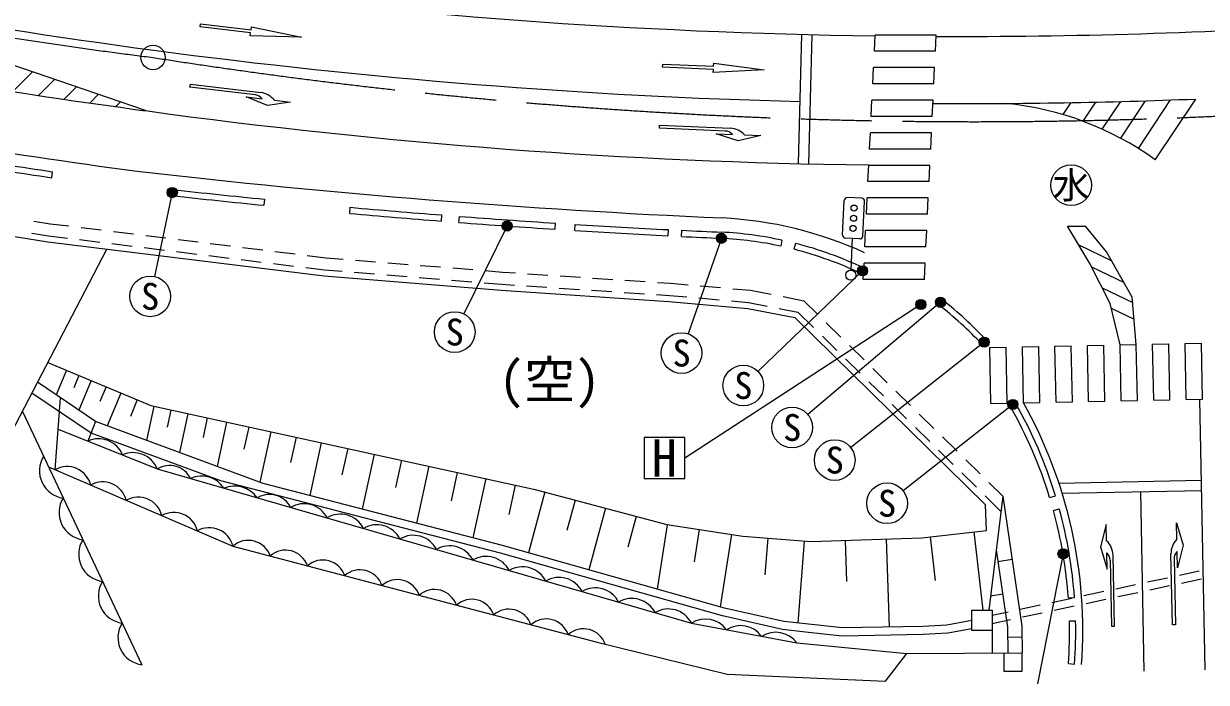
# Model space of a CAD drawing. Units: millimetres, scale not verified. Extents: x 40000 to 680000, y 20000 to 380000.
# Drawn here: x 361790 to 419919, y 241462 to 273814 of the extents above; entities that cross this region are included whole.
import ezdxf
from ezdxf.enums import TextEntityAlignment as Align

# ---------------------------------------------------------------- set-up
doc = ezdxf.new("R2010")
doc.units = ezdxf.units.MM
doc.header["$LTSCALE"] = 1000
doc.linetypes.add('CHAIN', pattern=[18.5, 12, -1.5, 3.5, -1.5])
doc.linetypes.add('DASHED', pattern=[7.5, 6, -1.5])
for name, color, linetype, lineweight in [('M-BGD', 7, 'Continuous', 13), ('M-BGD-EXST', 7, 'Continuous', 13), ('M-BMK', 2, 'CHAIN', 13), ('M-BMK-SRVR', 3, 'Continuous', 13), ('M-STR-HTXT', 7, 'Continuous', 13), ('M-STR-STRC', 7, 'Continuous', 13)]:
    doc.layers.add(name, color=color, linetype=linetype, lineweight=lineweight)
doc.styles.add('ＭＳ ゴシック', font='')
doc.styles.get('ＭＳ ゴシック').set_extended_font_data('MS Gothic')

msp = doc.modelspace()

# ---------------------------------------------------------------- hatches: boundary and pattern name
at = {"layer": 'M-STR-HTXT'}
for points in [[(368883, 265383, -1), (369305, 265651, -0.41421), (369228, 265306, -0.41421)], [(385311, 263798, -1), (385786, 263954, -0.41421), (385626, 263639, -0.41421)], [(395858, 263164, -1), (396310, 263378, -0.41421), (396191, 263045, -0.41421)], [(402768, 261680, -1), (403268, 261665, -0.41421), (403011, 261423, -0.41421)], [(406108, 260142, -1), (405668, 259903, -0.41421), (405768, 260242, -0.41421)], [(406600, 260150, -1), (407098, 260103, -0.41421), (406826, 259878, -0.41421)], [(408752, 258201, -1), (409248, 258137, -0.41421), (408968, 257921, -0.41421)], [(410157, 255141, -1), (410652, 255077, -0.41421), (410372, 254861, -0.41421)], [(412668, 247635, -1), (413086, 247910, -1)]]:
    msp.add_hatch(color=256, dxfattribs=at).paths.add_polyline_path(points)

# ---------------------------------------------------------------- linework, layer by layer
at = {"layer": 'M-BGD'}
for p, q in [((362290, 264120), (363101, 263989)), ((363101, 263989), (364017, 263876)), ((362196, 263528), (363017, 263395)), ((363017, 263395), (363945, 263280)), ((364613, 263802), (365605, 263680)), ((366201, 263606), (367193, 263484)), ((367789, 263410), (368781, 263288)), ((361191, 253741), (365881, 262739)), ((364540, 263207), (365532, 263084)), ((366128, 263011), (367120, 262888)), ((367716, 262815), (368708, 262692)), ((369377, 263214), (370369, 263092)), ((370965, 263018), (371957, 262896)), ((372553, 262822), (373545, 262700)), ((369304, 262619), (370296, 262496)), ((370892, 262423), (371884, 262300)), ((372480, 262227), (373472, 262104)), ((374141, 262626), (375133, 262504)), ((375729, 262430), (376645, 262317)), ((376645, 262317), (377495, 262248)), ((378093, 262200), (379090, 262120)), ((374068, 262031), (375060, 261908)), ((375656, 261835), (376584, 261720)), ((376584, 261720), (377443, 261651)), ((378041, 261602), (379038, 261522)), ((379688, 262071), (380685, 261991)), ((381283, 261942), (382280, 261862)), ((382878, 261813), (383875, 261733)), ((384473, 261685), (385323, 261616)), ((385323, 261616), (385958, 261574)), ((379636, 261474), (380632, 261393)), ((381231, 261345), (382227, 261264)), ((382825, 261216), (383822, 261135)), ((384420, 261087), (385279, 261017)), ((385279, 261017), (385913, 260975)), ((386557, 261534), (387555, 261467)), ((388153, 261427), (389151, 261361)), ((389750, 261321), (390747, 261254)), ((391346, 261214), (392344, 261148)), ((392943, 261108), (393577, 261065)), ((393577, 261065), (394446, 260989)), ((386512, 260935), (387509, 260869)), ((388108, 260829), (389106, 260762)), ((389705, 260722), (390702, 260656)), ((391301, 260616), (392299, 260549)), ((392897, 260509), (393531, 260467)), ((393531, 260467), (394381, 260392)), ((395044, 260936), (396040, 260849)), ((396638, 260796), (397507, 260720)), ((397507, 260720), (398524, 260520)), ((394979, 260340), (395975, 260252)), ((396573, 260200), (397423, 260125)), ((397423, 260125), (398336, 259946)), ((399113, 260405), (400130, 260205)), ((400130, 260205), (400810, 259539)), ((398925, 259830), (399839, 259651)), ((399839, 259651), (400618, 258887)), ((401238, 259119), (401952, 258418)), ((401046, 258467), (401760, 257766)), ((402381, 257998), (403095, 257298)), ((402189, 257346), (402903, 256646)), ((363904, 256791), (363395, 255580)), ((364509, 256536), (364255, 255931)), ((403523, 256878), (404237, 256178)), ((365115, 256282), (364503, 254828)), ((365842, 255976), (365536, 255249)), ((403331, 256226), (404045, 255526)), ((363340, 251905), (363605, 255438)), ((366569, 255670), (365892, 254060)), ((367374, 255332), (367036, 254526)), ((404665, 255758), (405379, 255057)), ((361728, 254772), (367595, 242326)), ((368188, 255019), (367824, 253347)), ((369024, 254837), (368842, 254001)), ((369860, 254655), (369445, 252748)), ((404473, 255106), (405187, 254405)), ((405808, 254637), (406521, 253937)), ((365325, 254269), (364943, 253315)), ((370813, 254448), (370606, 253494)), ((371767, 254240), (371294, 252066)), ((371483, 251352), (365102, 253695)), ((372854, 254003), (372617, 252916)), ((373941, 253767), (373402, 251287)), ((375181, 253497), (374911, 252257)), ((405616, 253985), (406329, 253285)), ((406950, 253517), (407664, 252817)), ((376421, 253227), (375857, 250635)), ((377717, 252945), (377435, 251649)), ((406758, 252865), (407472, 252165)), ((379013, 252663), (378427, 249971)), ((380359, 252370), (380066, 251024)), ((408092, 252397), (408806, 251697)), ((381705, 252077), (381097, 249281)), ((383103, 251773), (382799, 250375)), ((407900, 251745), (408614, 251044)), ((384501, 251468), (383869, 248564)), ((385954, 251152), (385637, 249700)), ((409234, 251276), (409914, 250610)), ((387400, 250814), (386600, 247828)), ((409042, 250624), (409822, 249860)), ((409914, 250610), (409225, 245001)), ((388893, 250414), (388493, 248921)), ((390386, 250014), (389575, 246989)), ((391898, 249609), (391493, 248096)), ((393411, 249204), (392928, 246043)), ((394992, 248963), (394750, 247382)), ((408497, 248848), (408925, 245001)), ((396573, 248721), (396030, 245168)), ((398360, 248539), (398218, 246747)), ((400151, 248398), (399835, 244374)), ((402167, 248432), (402238, 246415)), ((404184, 248502), (404336, 244175)), ((406345, 248609), (406585, 246457)), ((409674, 247404), (410367, 247505)), ((417027, 246392), (418005, 246600)), ((418592, 246725), (419570, 246934)), ((418700, 246339), (419678, 246548)), ((413897, 245724), (414875, 245933)), ((415462, 246058), (416440, 246267)), ((417135, 246006), (418113, 246214)), ((409312, 245714), (409908, 245801)), ((412332, 245391), (413310, 245599)), ((414005, 245338), (414983, 245547)), ((415570, 245672), (416548, 245881)), ((409393, 244764), (410181, 244932)), ((410767, 245057), (411745, 245266)), ((410875, 244671), (411853, 244880)), ((412440, 245005), (413418, 245213)), ((409393, 244355), (410289, 244546)), ((409393, 244001), (409399, 242909)), ((410151, 243683), (410851, 243690))]:
    msp.add_line(p, q, dxfattribs=at)
at = {"layer": 'M-BGD', "linetype": 'DASHED'}
for p, q in [((365325, 254269), (362475, 256205)), ((365102, 253695), (362196, 255670))]:
    msp.add_line(p, q, dxfattribs=at)
at = {"layer": 'M-BGD'}
for points in [[(327846, 271988), (345342, 266599), (349653, 265446), (357573, 263972), (362974, 263098), (376553, 261422), (385257, 260718), (393508, 260168), (397381, 259828), (399693, 259374), (409063, 250184)], [(362982, 257179), (368042, 255051), (386931, 250940), (393400, 249206), (397141, 248635), (400475, 248372), (405943, 248564), (409111, 248916), (409063, 250184)], [(408393, 244501), (407171, 244275), (405987, 244206), (402041, 244132), (399150, 244449), (396230, 245111), (385326, 248188), (373562, 251228), (365325, 254269)], [(363489, 253896), (368360, 251948), (394614, 244369), (399786, 243394), (405198, 242886), (410859, 242917)], [(363013, 252045), (372078, 248153), (389977, 243432), (396362, 241867), (404151, 241516), (405198, 242886)], [(400213, 243930), (399084, 244054), (396131, 244724), (385222, 247801), (371483, 251352)], [(409914, 250610), (410846, 244220), (410859, 242917)], [(409590, 247977), (410146, 244166), (410159, 242910)], [(408393, 244094), (407219, 243877), (406003, 243806), (402023, 243732), (400213, 243930)], [(409964, 242912), (409964, 242012), (410864, 242012), (410859, 242917)]]:
    msp.add_lwpolyline(points, dxfattribs=at)
msp.add_lwpolyline([(408393, 245001), (409393, 245001), (409393, 244001), (408393, 244001)], close=True, dxfattribs=at)
for centre, radius, start, end in [((365466, 252143), 1283, 22.38522, 114.02084), ((363911, 251849), 1346, 148.00785, 262.47277), ((367174, 251460), 1283, 22.38522, 114.02084), ((363928, 250864), 1195, 14.06574, 119.46191), ((368956, 250940), 1171, 27.19466, 120.6), ((365675, 250113), 1195, 14.06574, 119.46191), ((370534, 250258), 1330, 34.03263, 113.76203), ((367423, 249363), 1195, 14.06574, 119.46191), ((372157, 249731), 1373, 35.52411, 112.27055), ((373871, 249521), 1171, 27.19466, 120.6), ((364876, 249802), 1346, 148.00785, 262.47277), ((375565, 248954), 1281, 27.19466, 120.6), ((369171, 248613), 1195, 14.06574, 119.46191), ((377356, 248437), 1281, 27.19466, 120.6), ((370918, 247862), 1195, 14.06574, 119.46191), ((379147, 247920), 1281, 27.19466, 120.6), ((365841, 247755), 1346, 148.00785, 262.47277), ((372830, 247295), 1141, 19.17787, 131.26834), ((380938, 247403), 1281, 27.19466, 120.6), ((374661, 246812), 1141, 19.17787, 131.26834), ((382729, 246886), 1281, 27.19466, 120.6), ((384520, 246369), 1281, 27.19466, 120.6), ((376492, 246329), 1141, 19.17787, 131.26834), ((386311, 245852), 1281, 27.19466, 120.6), ((378322, 245847), 1141, 19.17787, 131.26834), ((380153, 245364), 1141, 19.17787, 131.26834), ((388102, 245335), 1281, 27.19466, 120.6), ((366806, 245707), 1346, 148.00785, 262.47277), ((381984, 244881), 1141, 19.17787, 131.26834), ((389893, 244818), 1281, 27.19466, 120.6), ((383814, 244398), 1141, 19.17787, 131.26834), ((391684, 244301), 1281, 27.19466, 120.6), ((385645, 243915), 1141, 19.17787, 131.26834), ((393475, 243784), 1281, 27.19466, 120.6), ((367771, 243660), 1346, 148.00785, 262.47277), ((387475, 243432), 1141, 19.17787, 131.26834), ((395303, 243289), 1282, 36.12742, 122.52422), ((397027, 242964), 1282, 36.12742, 122.52422), ((389306, 242949), 1141, 19.17787, 131.26834), ((398751, 242639), 1282, 36.12742, 122.52422)]:
    msp.add_arc(centre, radius, start, end, dxfattribs=at)
at = {"layer": 'M-BGD-EXST'}
msp.add_circle((413273, 265883), 1000, dxfattribs=at)
at = {"layer": 'M-BMK'}
for centre, radius, start, end in [((392568, 470657), 200000, 254.7483, 262.9862), ((408516, 529000), 260000, 261.06774, 283.12705)]:
    msp.add_arc(centre, radius, start, end, dxfattribs=at)
at = {"layer": 'M-BMK-SRVR'}
msp.add_circle((368147, 272154), 600, dxfattribs=at)
at = {"layer": 'M-STR-HTXT'}
for p, q in [((369094, 265517), (368217, 261397)), ((385548, 263876), (383419, 259563)), ((396084, 263271), (394455, 258579)), ((403018, 261673), (397882, 256732)), ((405888, 260023), (394285, 252480)), ((406849, 260127), (400327, 254623)), ((409000, 258169), (402440, 252997)), ((410405, 255109), (405013, 250875)), ((412877, 247772), (411621, 241389))]:
    msp.add_line(p, q, dxfattribs=at)
for centre in [(369094, 265517), (385548, 263876), (396084, 263271), (403018, 261673), (405888, 260023), (406849, 260127), (409000, 258169), (410405, 255109), (412877, 247772)]:
    msp.add_circle(centre, 250, dxfattribs=at)
at = {"layer": 'M-STR-STRC'}
for p, q in [((367771, 269541), (350850, 275354)), ((399877, 266939), (400043, 273288)), ((400376, 266927), (400542, 273275)), ((403601, 272455), (403640, 273255)), ((406643, 273255), (403640, 273255)), ((406604, 272455), (406643, 273255)), ((406604, 272455), (403601, 272455)), ((403523, 270855), (403562, 271655)), ((406565, 271655), (403562, 271655)), ((406526, 270855), (406565, 271655)), ((361256, 270482), (362222, 271447)), ((362513, 270288), (363301, 271077)), ((363774, 270100), (364380, 270706)), ((365041, 269917), (365459, 270335)), ((406526, 270855), (403523, 270855)), ((366313, 269738), (366538, 269964)), ((403445, 269255), (403484, 270055)), ((406488, 270055), (403484, 270055)), ((406449, 269255), (406488, 270055)), ((412876, 269348), (413268, 269936)), ((413860, 269020), (414487, 269961)), ((414803, 268633), (415708, 269991)), ((415708, 268188), (416934, 270026)), ((416576, 267687), (418162, 270065)), ((417407, 267130), (419394, 270111)), ((406449, 269255), (403445, 269255)), ((403367, 267655), (403406, 268455)), ((406410, 268455), (403406, 268455)), ((406371, 267655), (406410, 268455)), ((406371, 267655), (403367, 267655)), ((403289, 266055), (403329, 266874)), ((406332, 266855), (403328, 266855)), ((406293, 266055), (406332, 266855)), ((363170, 266247), (363214, 266544)), ((369110, 265666), (369077, 265368)), ((406293, 266055), (403289, 266055)), ((373621, 265191), (373591, 264893)), ((402041, 263430), (402124, 265128)), ((402980, 265236), (402281, 265270)), ((403039, 263381), (403123, 265079)), ((403211, 264455), (403250, 265255)), ((406254, 265255), (403250, 265255)), ((406215, 264455), (406254, 265255)), ((377814, 264494), (377841, 264793)), ((382329, 264416), (382305, 264117)), ((383184, 264050), (383207, 264349)), ((387914, 263717), (387933, 264016)), ((388873, 263656), (388892, 263956)), ((406215, 264455), (403211, 264455)), ((393473, 263696), (393457, 263397)), ((394127, 263363), (394142, 263663)), ((403134, 262855), (403173, 263655)), ((406176, 263655), (403173, 263655)), ((406137, 262855), (406176, 263655)), ((399062, 263178), (398998, 262884)), ((399727, 263021), (399652, 262730)), ((402882, 263239), (402183, 263273)), ((402456, 261708), (402533, 263256)), ((406137, 262855), (403134, 262855)), ((413645, 262952), (415266, 262167)), ((403083, 261808), (402954, 261537)), ((403056, 261255), (403095, 262055)), ((406098, 262055), (403095, 262055)), ((406059, 261255), (406098, 262055)), ((414276, 261869), (415874, 261095)), ((406059, 261255), (403056, 261255)), ((414801, 260837), (416301, 260111)), ((406757, 260009), (406942, 260245)), ((415245, 259844), (416370, 259300)), ((408891, 258066), (409109, 258272)), ((418876, 258099), (419676, 258115)), ((418931, 255350), (418876, 258099)), ((419731, 255366), (419676, 258115)), ((409278, 257909), (410078, 257925)), ((409333, 255159), (409278, 257909)), ((410133, 255175), (410078, 257925)), ((410878, 257940), (411678, 257956)), ((410932, 255191), (410878, 257940)), ((411732, 255207), (411678, 257956)), ((412477, 257972), (413277, 257988)), ((412532, 255223), (412477, 257972)), ((413332, 255239), (413277, 257988)), ((414077, 258004), (414877, 258020)), ((414132, 255254), (414077, 258004)), ((414932, 255270), (414877, 258020)), ((415677, 258036), (416477, 258052)), ((415731, 255286), (415677, 258036)), ((416531, 255302), (416477, 258052)), ((417277, 258067), (418076, 258083)), ((417331, 255318), (417277, 258067)), ((418131, 255334), (418076, 258083)), ((410164, 255176), (410643, 255185)), ((410535, 255183), (410274, 255035)), ((410932, 255191), (411732, 255207)), ((412532, 255223), (413332, 255239)), ((414132, 255254), (414932, 255270)), ((415731, 255286), (416531, 255302)), ((417331, 255318), (418131, 255334)), ((418931, 255350), (419731, 255366)), ((419868, 242078), (419605, 255363)), ((409333, 255159), (410133, 255175)), ((412674, 251244), (419684, 251384)), ((412218, 250537), (412505, 250625)), ((412833, 250747), (419694, 250884)), ((416869, 242018), (416694, 250824)), ((412403, 249902), (412692, 249981)), ((413140, 245606), (413440, 245628)), ((413193, 244482), (413493, 244489)), ((413140, 242382), (413439, 242360))]:
    msp.add_line(p, q, dxfattribs=at)
for points in [[(375439, 273145), (372929, 273214), (372947, 273363), (370464, 273656), (370482, 273805), (372965, 273512), (372982, 273661)], [(398194, 271541), (395687, 271419), (395693, 271569), (393195, 271671), (393201, 271821), (395699, 271719), (395705, 271868)], [(392285, 251480), (394285, 251480), (394285, 253480), (392285, 253480)]]:
    msp.add_lwpolyline(points, close=True, dxfattribs=at)
for points in [[(373185, 270313), (369965, 270700), (369983, 270849), (373444, 270433)], [(374117, 270050), (374911, 269955), (373783, 269788), (372727, 270217), (373521, 270122)], [(396278, 268541), (393037, 268677), (393044, 268827), (396527, 268681)], [(397227, 268351), (398027, 268317), (396915, 268064), (395829, 268410), (396628, 268376)], [(415677, 258036), (415191, 260071), (414190, 262038), (413100, 263866)], [(416477, 258052), (416277, 260383), (415016, 262608), (413975, 263864)], [(415017, 248420), (415001, 249220), (414723, 248114), (415044, 247020), (415029, 247820)], [(418466, 248488), (418450, 249288), (418772, 248194), (418494, 247088), (418478, 247888)], [(415186, 247466), (415250, 244223), (415400, 244226), (415331, 247712)], [(418335, 247528), (418399, 244286), (418249, 244283), (418180, 247768)]]:
    msp.add_lwpolyline(points, dxfattribs=at)
for centre, radius in [((402606, 264754), 150), ((402557, 263755), 150), ((402582, 264255), 150), ((402444, 261458), 250), ((368008, 260419), 1000), ((382976, 258666), 1000), ((394127, 257635), 1000), ((397161, 256039), 1000), ((399563, 253978), 1000), ((401654, 252378), 1000), ((404227, 250257), 1000)]:
    msp.add_circle(centre, radius, dxfattribs=at)
for centre, radius, start, end in [((406232, 558878), 288883, 256.73691, 262.42829), ((407802, 570105), 296918, 262.41368, 269.19642), ((407802, 570105), 296918, 269.77579, 273.65706), ((406232, 558878), 291883, 258.57607, 262.42814), ((407801, 570085), 300198, 262.41337, 268.50258), ((373125, 269817), 500, 37.57994, 83.15293), ((373324, 269440), 1000, 37.57994, 83.15293), ((406230, 558865), 294870, 258.5434, 262.42563), ((407801, 570085), 300198, 269.74777, 272.21321), ((408603, 254881), 15085, 54.29322, 84.43852), ((407051, 554886), 288036, 262.16209, 269.25963), ((396484, 267681), 1000, 42.01251, 87.58551), ((396256, 268041), 500, 42.01251, 87.58551), ((406230, 558865), 295770, 260.7165, 261.62885), ((406230, 558865), 295470, 260.7165, 261.62885), ((414379, 673867), 410003, 263.41522, 267.44883), ((414379, 673867), 410703, 263.67193, 264.30469), ((414379, 673867), 411003, 263.67193, 264.30469), ((402274, 265121), 150, 87.18642, 177.18642), ((402973, 265086), 150, 357.18642, 87.18642), ((414379, 673867), 411003, 264.89597, 265.52427), ((414379, 673867), 410703, 264.89597, 265.52427), ((414379, 673867), 411003, 265.64716, 266.30809), ((414379, 673867), 410703, 265.64716, 266.30809), ((414379, 673867), 410703, 266.44218, 267.08224), ((395157, 245124), 19171, 65.45907, 87.09491), ((414379, 673867), 411003, 266.44218, 267.08224), ((414379, 673867), 411003, 267.17568, 267.44883), ((414379, 673867), 410703, 267.17568, 267.44883), ((395157, 245124), 18471, 77.79491, 87.08116), ((402190, 263423), 150, 177.18642, 267.18642), ((402889, 263388), 150, 267.18642, 357.18642), ((414379, 673867), 410003, 269.82137, 269.94361), ((395157, 245124), 18171, 77.79485, 87.07494), ((395157, 245124), 18471, 64.59003, 75.67656), ((395157, 245124), 18171, 64.59008, 75.67651), ((395157, 245124), 18871, 43.29972, 52.06894), ((395157, 245124), 19171, 43.29972, 52.06894), ((390915, 244000), 22583, 17.06036, 29.68388), ((390915, 244000), 22933, 355.83662, 29.20924), ((390915, 244000), 22283, 17.06036, 29.68388), ((390915, 244000), 22583, 4.1353, 15.35943), ((390915, 244000), 22283, 4.1353, 15.35943), ((414331, 247692), 1000, 1.13714, 46.71014), ((419180, 247788), 1000, 135.56415, 181.13714), ((414686, 247456), 500, 1.13714, 46.71014), ((418835, 247538), 500, 135.56415, 181.13714), ((390915, 244000), 22283, 355.83662, 1.24182), ((390915, 244000), 22583, 355.83662, 1.24182)]:
    msp.add_arc(centre, radius, start, end, dxfattribs=at)

# ---------------------------------------------------------------- texts
at = {"layer": 'M-BGD', "style": 'ＭＳ ゴシック'}
msp.add_text('(空)', height=1833, dxfattribs=at).set_placement((387638, 256321), align=Align.MIDDLE_CENTER)
at = {"layer": 'M-BGD-EXST', "style": 'ＭＳ ゴシック'}
msp.add_text('水', height=1320, dxfattribs=at).set_placement((413273, 265883), align=Align.MIDDLE_CENTER)
at = {"layer": 'M-STR-STRC', "style": 'ＭＳ ゴシック'}
for s, height, p in [('S', 1320, (368008, 260419)), ('S', 1320, (382976, 258666)), ('S', 1320, (394127, 257635)), ('S', 1320, (397161, 256039)), ('S', 1320, (399563, 253978)), ('H', 1833, (393285, 252480)), ('S', 1320, (401654, 252378)), ('S', 1320, (404227, 250257))]:
    msp.add_text(s, height=height, dxfattribs=at).set_placement(p, align=Align.MIDDLE_CENTER)

doc.saveas('drawing.dxf')
